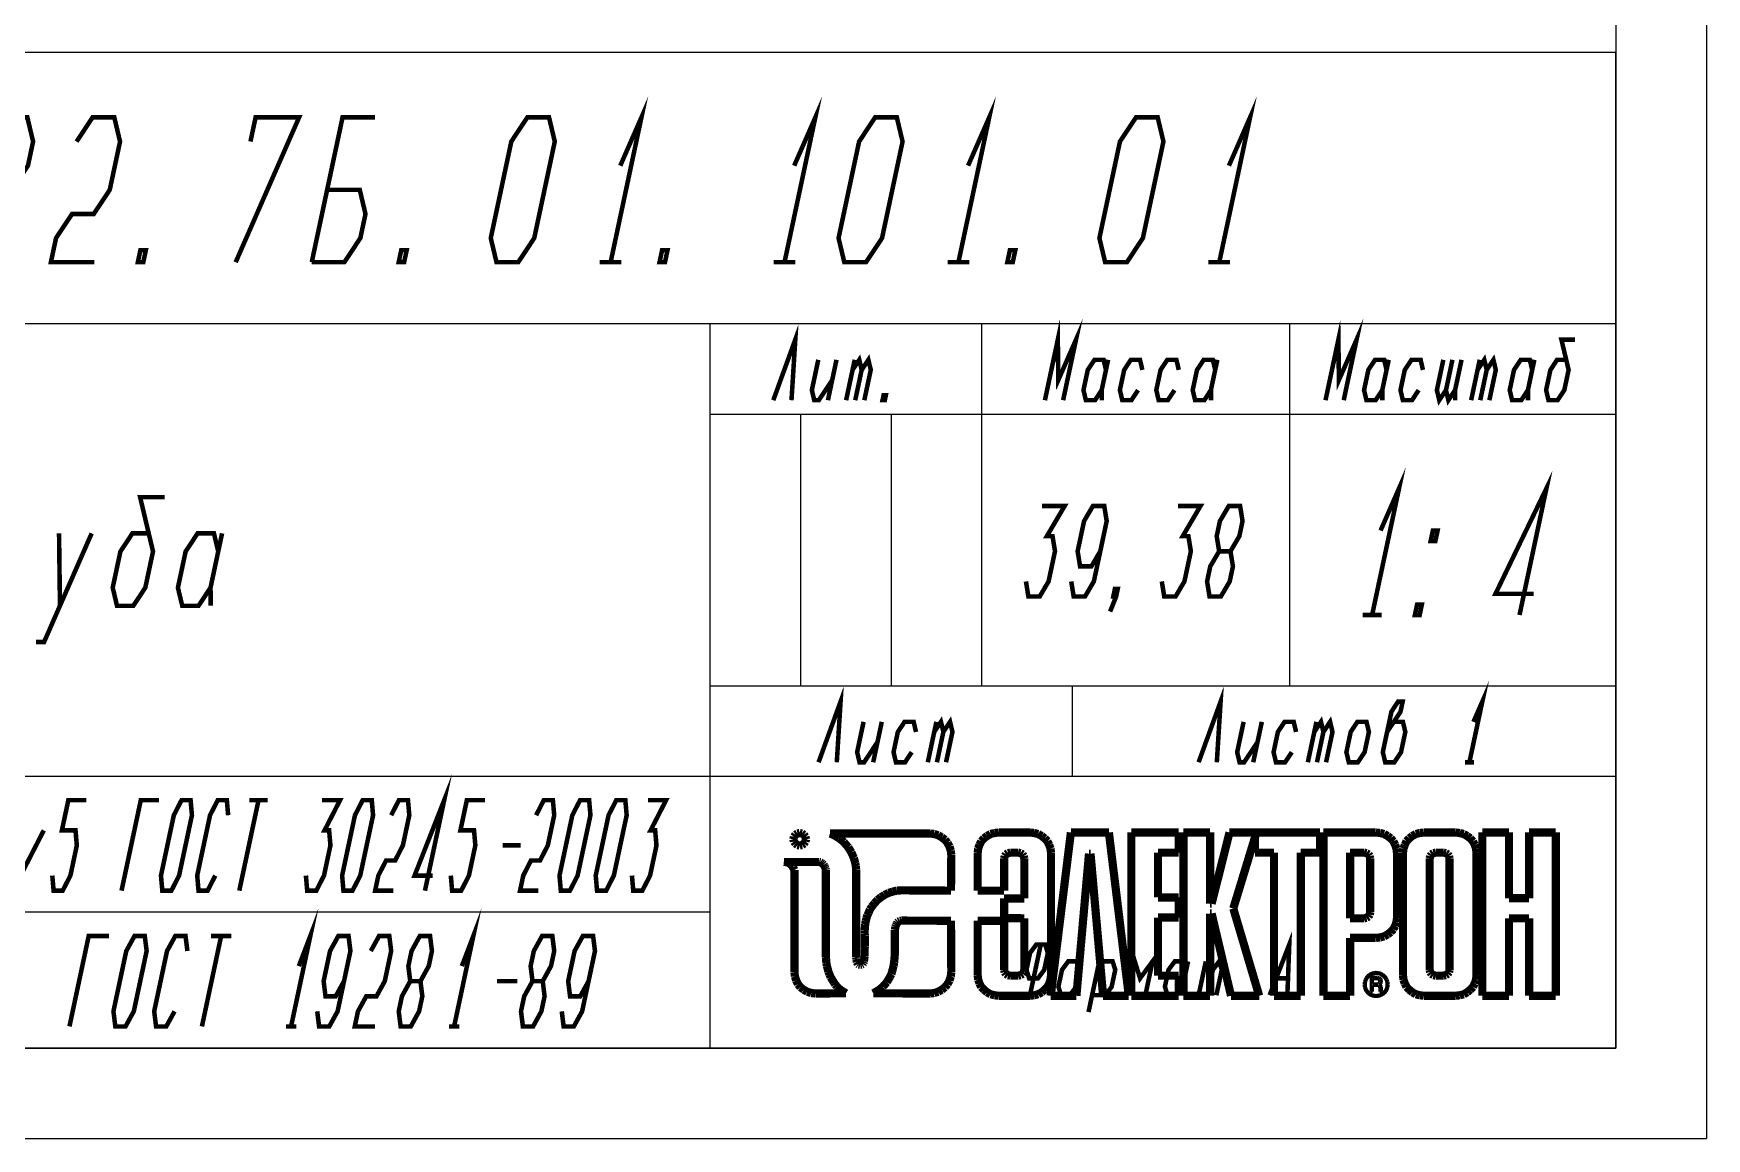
# Model space of a CAD drawing. Header units: millimetres. Extents: x 0 to 594, y 0 to 420.
# Drawn here: x 501.6 to 594, y 0 to 61 of the extents above; entities that cross this region are included whole.
import ezdxf

# ---------------------------------------------------------------- set-up
doc = ezdxf.new("R2010")
doc.units = ezdxf.units.MM
doc.header["$LTSCALE"] = 32.67
doc.layers.get('0').update_dxf_attribs({"linetype": 'CONTINUOUS'})

# ---------------------------------------------------------------- blocks, each defined once
blk = doc.blocks.new('ELEKTRON_BL0', base_point=(564.371, 12.37))
at = {"color": 2, "linetype": 'CONTINUOUS'}
for points, const_width in [([(543.591, 16.533), (543.618, 16.672)], 0.452), ([(543.618, 16.408), (543.591, 16.533)], 0.452), ([(543.618, 16.672), (543.702, 16.783)], 0.452), ([(543.702, 16.296), (543.618, 16.408)], 0.452), ([(543.702, 16.783), (543.813, 16.852)], 0.452), ([(543.813, 16.852), (543.938, 16.88)], 0.452), ([(543.938, 16.88), (544.063, 16.852)], 0.452), ([(544.063, 16.852), (544.174, 16.783)], 0.452), ([(544.174, 16.783), (544.258, 16.672)], 0.452), ([(544.258, 16.408), (544.174, 16.296)], 0.452), ([(544.258, 16.672), (544.286, 16.533)], 0.452), ([(544.286, 16.533), (544.258, 16.408)], 0.452), ([(551.124, 16.852), (545.606, 16.852)], 0.452), ([(545.606, 16.852), (545.69, 16.825)], 0.452), ([(545.69, 16.825), (545.773, 16.783)], 0.452), ([(545.773, 16.783), (545.856, 16.741)], 0.452), ([(545.856, 16.741), (545.94, 16.7)], 0.452), ([(545.94, 16.7), (546.023, 16.644)], 0.452), ([(546.023, 16.644), (546.106, 16.588)], 0.452), ([(546.106, 16.588), (546.19, 16.533)], 0.452), ([(546.19, 16.533), (546.273, 16.463)], 0.452), ([(546.273, 16.463), (546.371, 16.38)], 0.452), ([(551.361, 16.825), (551.124, 16.852)], 0.452), ([(551.583, 16.755), (551.361, 16.825)], 0.452), ([(551.778, 16.644), (551.583, 16.755)], 0.452), ([(551.958, 16.505), (551.778, 16.644)], 0.452), ([(552.097, 16.338), (551.958, 16.505)], 0.452), ([(553.96, 16.422), (553.863, 16.227)], 0.452), ([(554.113, 16.588), (553.96, 16.422)], 0.452), ([(554.28, 16.714), (554.113, 16.588)], 0.452), ([(554.474, 16.825), (554.28, 16.714)], 0.452), ([(554.697, 16.88), (554.474, 16.825)], 0.452), ([(554.919, 16.908), (554.697, 16.88)], 0.452), ([(556.643, 16.908), (554.919, 16.908)], 0.452), ([(556.879, 16.88), (556.643, 16.908)], 0.452), ([(557.101, 16.825), (556.879, 16.88)], 0.452), ([(557.296, 16.714), (557.101, 16.825)], 0.452), ([(557.463, 16.588), (557.296, 16.714)], 0.452), ([(557.616, 16.422), (557.463, 16.588)], 0.452), ([(557.713, 16.227), (557.616, 16.422)], 0.452), ([(558.908, 16.908), (557.796, 7.887)], 0.452), ([(561.007, 16.908), (558.908, 16.908)], 0.452), ([(562.105, 7.887), (561.007, 16.908)], 0.452), ([(564.858, 16.908), (562.244, 16.908)], 0.452), ([(562.244, 16.908), (562.244, 7.887)], 0.452), ([(564.858, 15.796), (564.858, 16.908)], 0.452), ([(566.595, 16.908), (565.122, 16.908)], 0.452), ([(565.122, 16.908), (565.122, 7.887)], 0.452), ([(566.595, 12.974), (566.595, 16.908)], 0.452), ([(567.665, 16.908), (566.678, 12.974)], 0.452), ([(569.153, 16.908), (567.665, 16.908)], 0.452), ([(567.874, 12.71), (569.153, 16.908)], 0.452), ([(572.669, 16.908), (569.069, 16.908)], 0.452), ([(569.069, 16.908), (569.069, 15.796)], 0.452), ([(572.669, 15.796), (572.669, 16.908)], 0.452), ([(575.741, 16.908), (572.85, 16.908)], 0.452), ([(572.85, 16.908), (572.85, 7.887)], 0.452), ([(575.977, 16.88), (575.741, 16.908)], 0.452), ([(576.2, 16.825), (575.977, 16.88)], 0.452), ([(576.394, 16.714), (576.2, 16.825)], 0.452), ([(576.561, 16.588), (576.394, 16.714)], 0.452), ([(576.714, 16.422), (576.561, 16.588)], 0.452), ([(576.811, 16.227), (576.714, 16.422)], 0.452), ([(577.437, 16.422), (577.34, 16.227)], 0.452), ([(577.59, 16.588), (577.437, 16.422)], 0.452), ([(577.757, 16.714), (577.59, 16.588)], 0.452), ([(577.951, 16.825), (577.757, 16.714)], 0.452), ([(578.174, 16.88), (577.951, 16.825)], 0.452), ([(578.396, 16.908), (578.174, 16.88)], 0.452), ([(580.133, 16.908), (578.396, 16.908)], 0.452), ([(580.37, 16.88), (580.133, 16.908)], 0.452), ([(580.592, 16.825), (580.37, 16.88)], 0.452), ([(580.787, 16.714), (580.592, 16.825)], 0.452), ([(580.954, 16.588), (580.787, 16.714)], 0.452), ([(581.106, 16.422), (580.954, 16.588)], 0.452), ([(581.204, 16.227), (581.106, 16.422)], 0.452), ([(583.094, 16.908), (581.621, 16.908)], 0.452), ([(581.621, 16.908), (581.621, 7.887)], 0.452), ([(583.094, 13.28), (583.094, 16.908)], 0.452), ([(585.679, 16.908), (584.206, 16.908)], 0.452), ([(584.206, 16.908), (584.206, 13.28)], 0.452), ([(585.679, 7.887), (585.679, 16.908)], 0.452), ([(543.813, 16.213), (543.702, 16.296)], 0.452), ([(543.938, 16.185), (543.813, 16.213)], 0.452), ([(544.063, 16.213), (543.938, 16.185)], 0.452), ([(544.174, 16.296), (544.063, 16.213)], 0.452), ([(546.371, 16.38), (546.454, 16.283)], 0.452), ([(546.454, 16.283), (546.538, 16.185)], 0.452), ([(546.538, 16.185), (546.621, 16.088)], 0.452), ([(546.621, 16.088), (546.704, 15.949)], 0.452), ([(546.704, 15.949), (546.788, 15.81)], 0.452), ([(546.788, 15.81), (546.857, 15.657)], 0.452), ([(546.857, 15.657), (546.927, 15.504)], 0.452), ([(546.927, 15.504), (546.968, 15.351)], 0.452), ([(552.208, 16.13), (552.097, 16.338)], 0.452), ([(552.278, 15.907), (552.208, 16.13)], 0.452), ([(552.306, 15.671), (552.278, 15.907)], 0.452), ([(552.292, 13.697), (552.306, 15.671)], 0.452), ([(553.793, 16.019), (553.765, 15.796)], 0.452), ([(553.765, 15.796), (553.765, 13.697)], 0.452), ([(553.863, 16.227), (553.793, 16.019)], 0.452), ([(555.225, 15.476), (555.253, 15.602)], 0.452), ([(555.225, 13.697), (555.225, 15.476)], 0.452), ([(555.253, 15.602), (555.322, 15.699)], 0.452), ([(555.322, 15.699), (555.433, 15.768)], 0.452), ([(555.433, 15.768), (555.572, 15.796)], 0.452), ([(555.572, 15.796), (555.989, 15.796)], 0.452), ([(555.989, 15.796), (556.128, 15.768)], 0.452), ([(556.128, 15.768), (556.24, 15.699)], 0.452), ([(556.24, 15.699), (556.309, 15.602)], 0.452), ([(556.309, 15.602), (556.337, 15.476)], 0.452), ([(556.337, 15.476), (556.337, 13.266)], 0.452), ([(557.782, 16.019), (557.713, 16.227)], 0.452), ([(557.81, 15.796), (557.782, 16.019)], 0.452), ([(557.81, 8.999), (557.81, 15.796)], 0.452), ([(559.214, 7.887), (559.909, 15.741)], 0.452), ([(559.909, 15.741), (559.993, 15.741)], 0.452), ([(559.993, 15.741), (560.687, 7.887)], 0.452), ([(563.718, 13.322), (563.718, 15.796)], 0.452), ([(563.718, 15.796), (564.858, 15.796)], 0.452), ([(569.069, 15.796), (570.125, 15.796)], 0.452), ([(570.125, 15.796), (570.125, 7.887)], 0.452), ([(571.599, 7.887), (571.599, 15.796)], 0.452), ([(571.599, 15.796), (572.669, 15.796)], 0.452), ([(574.323, 15.796), (575.102, 15.796)], 0.452), ([(574.323, 12.168), (574.323, 15.796)], 0.452), ([(575.102, 15.796), (575.227, 15.768)], 0.452), ([(575.227, 15.768), (575.338, 15.699)], 0.452), ([(575.338, 15.699), (575.407, 15.602)], 0.452), ([(575.407, 15.602), (575.435, 15.476)], 0.452), ([(575.435, 15.476), (575.435, 12.502)], 0.452), ([(576.881, 16.019), (576.811, 16.227)], 0.452), ([(576.909, 15.796), (576.881, 16.019)], 0.452), ([(576.909, 12.168), (576.909, 15.796)], 0.452), ([(577.27, 16.019), (577.242, 15.796)], 0.452), ([(577.242, 15.796), (577.242, 8.999)], 0.452), ([(577.34, 16.227), (577.27, 16.019)], 0.452), ([(578.716, 15.476), (578.743, 15.602)], 0.452), ([(578.716, 9.319), (578.716, 15.476)], 0.452), ([(578.743, 15.602), (578.813, 15.699)], 0.452), ([(578.813, 15.699), (578.924, 15.768)], 0.452), ([(578.924, 15.768), (579.049, 15.796)], 0.452), ([(579.049, 15.796), (579.48, 15.796)], 0.452), ([(579.48, 15.796), (579.605, 15.768)], 0.452), ([(579.605, 15.768), (579.716, 15.699)], 0.452), ([(579.716, 15.699), (579.786, 15.602)], 0.452), ([(579.786, 15.602), (579.814, 15.476)], 0.452), ([(579.814, 15.476), (579.814, 9.319)], 0.452), ([(581.273, 16.019), (581.204, 16.227)], 0.452), ([(581.301, 15.796), (581.273, 16.019)], 0.452), ([(581.301, 8.999), (581.301, 15.796)], 0.452), ([(545.009, 15.282), (543.062, 15.282)], 0.452), ([(543.062, 15.282), (543.188, 15.268)], 0.452), ([(543.188, 15.268), (543.299, 15.24)], 0.452), ([(543.299, 15.24), (543.382, 15.198)], 0.452), ([(543.382, 15.198), (543.452, 15.143)], 0.452), ([(543.452, 15.143), (543.507, 15.073)], 0.452), ([(543.507, 15.073), (543.563, 15.004)], 0.452), ([(543.563, 15.004), (543.605, 14.92)], 0.452), ([(543.605, 14.92), (543.646, 14.837)], 0.452), ([(543.646, 14.837), (543.646, 9.194)], 0.452), ([(545.078, 15.268), (545.009, 15.282)], 0.452), ([(545.147, 15.226), (545.078, 15.268)], 0.452), ([(545.203, 15.185), (545.147, 15.226)], 0.452), ([(545.259, 15.129), (545.203, 15.185)], 0.452), ([(545.3, 15.059), (545.259, 15.129)], 0.452), ([(545.342, 14.976), (545.3, 15.059)], 0.452), ([(545.37, 14.907), (545.342, 14.976)], 0.452), ([(545.384, 14.837), (545.37, 14.907)], 0.452), ([(545.384, 10.181), (545.384, 14.837)], 0.452), ([(546.968, 15.351), (547.01, 15.198)], 0.452), ([(547.01, 15.198), (547.038, 15.045)], 0.452), ([(547.038, 15.045), (547.052, 14.879)], 0.452), ([(547.052, 14.879), (547.052, 10.153)], 0.452), ([(548.845, 13.572), (549.067, 13.642)], 0.452), ([(549.067, 13.642), (549.304, 13.697)], 0.452), ([(549.304, 13.697), (549.554, 13.711)], 0.452), ([(549.554, 13.711), (552.292, 13.697)], 0.452), ([(553.765, 13.697), (555.225, 13.697)], 0.452), ([(547.816, 12.655), (547.913, 12.808)], 0.452), ([(547.913, 12.808), (548.066, 13.002)], 0.452), ([(548.066, 13.002), (548.233, 13.183)], 0.452), ([(548.233, 13.183), (548.428, 13.336)], 0.452), ([(548.428, 13.336), (548.622, 13.461)], 0.452), ([(548.622, 13.461), (548.845, 13.572)], 0.452), ([(556.337, 13.266), (555.225, 13.266)], 0.452), ([(555.225, 13.266), (555.225, 12.182)], 0.452), ([(564.858, 13.322), (563.718, 13.322)], 0.452), ([(564.858, 12.21), (564.858, 13.322)], 0.452), ([(566.678, 12.974), (566.595, 12.974)], 0.452), ([(569.305, 7.887), (567.874, 12.71)], 0.452), ([(584.206, 13.28), (583.094, 13.28)], 0.452), ([(547.538, 11.654), (547.552, 11.835)], 0.452), ([(547.552, 11.835), (547.58, 12.001)], 0.452), ([(547.58, 12.001), (547.622, 12.168)], 0.452), ([(547.622, 12.168), (547.677, 12.335)], 0.452), ([(547.677, 12.335), (547.747, 12.488)], 0.452), ([(547.747, 12.488), (547.816, 12.655)], 0.452), ([(549.248, 11.779), (549.29, 11.863)], 0.452), ([(549.29, 11.863), (549.331, 11.932)], 0.452), ([(549.331, 11.932), (549.387, 11.987)], 0.452), ([(549.387, 11.987), (549.47, 12.029)], 0.452), ([(549.47, 12.029), (549.554, 12.043)], 0.452), ([(549.554, 12.043), (552.292, 12.029)], 0.452), ([(552.292, 12.029), (552.306, 9.194)], 0.452), ([(555.225, 12.029), (553.765, 12.029)], 0.452), ([(553.765, 12.029), (553.765, 8.999)], 0.452), ([(555.225, 12.182), (556.337, 12.168)], 0.452), ([(555.225, 9.319), (555.225, 12.029)], 0.452), ([(556.337, 12.168), (556.337, 9.319)], 0.452), ([(563.718, 8.999), (563.718, 12.21)], 0.452), ([(563.718, 12.21), (564.858, 12.21)], 0.452), ([(566.595, 7.887), (566.595, 12.432)], 0.452), ([(566.595, 12.432), (566.678, 12.432)], 0.452), ([(566.678, 12.432), (567.749, 7.887)], 0.452), ([(575.102, 12.168), (574.323, 12.168)], 0.452), ([(575.227, 12.196), (575.102, 12.168)], 0.452), ([(575.338, 12.265), (575.227, 12.196)], 0.452), ([(575.407, 12.377), (575.338, 12.265)], 0.452), ([(575.435, 12.502), (575.407, 12.377)], 0.452), ([(576.811, 11.751), (576.881, 11.96)], 0.452), ([(576.881, 11.96), (576.909, 12.168)], 0.452), ([(583.094, 7.887), (583.094, 12.168)], 0.452), ([(583.094, 12.168), (584.206, 12.168)], 0.452), ([(584.206, 12.168), (584.206, 7.887)], 0.452), ([(547.524, 11.473), (547.538, 11.654)], 0.452), ([(547.524, 11.334), (547.524, 11.473)], 0.452), ([(547.538, 11.195), (547.524, 11.334)], 0.452), ([(547.538, 11.056), (547.538, 11.195)], 0.452), ([(547.538, 10.917), (547.538, 11.056)], 0.452), ([(547.538, 10.778), (547.538, 10.917)], 0.452), ([(549.192, 11.529), (549.206, 11.612)], 0.452), ([(549.192, 11.376), (549.192, 11.529)], 0.452), ([(549.192, 11.223), (549.192, 11.376)], 0.452), ([(549.192, 11.084), (549.192, 11.223)], 0.452), ([(549.192, 10.931), (549.192, 11.084)], 0.452), ([(549.192, 10.778), (549.192, 10.931)], 0.452), ([(549.206, 11.612), (549.22, 11.696)], 0.452), ([(549.22, 11.696), (549.248, 11.779)], 0.452), ([(574.323, 7.887), (574.323, 11.084)], 0.452), ([(574.323, 11.084), (575.741, 11.084)], 0.452), ([(575.741, 11.084), (575.977, 11.112)], 0.452), ([(575.977, 11.112), (576.2, 11.168)], 0.452), ([(576.2, 11.168), (576.394, 11.279)], 0.452), ([(576.394, 11.279), (576.561, 11.404)], 0.452), ([(576.561, 11.404), (576.714, 11.571)], 0.452), ([(576.714, 11.571), (576.811, 11.751)], 0.452), ([(545.384, 10.014), (545.384, 10.181)], 0.452), ([(545.398, 9.861), (545.384, 10.014)], 0.452), ([(547.052, 10.153), (547.052, 10.097)], 0.452), ([(547.052, 10.097), (547.052, 10.028)], 0.452), ([(547.052, 10.028), (547.066, 9.958)], 0.452), ([(547.066, 9.958), (547.066, 9.889)], 0.452), ([(547.497, 9.889), (547.51, 9.986)], 0.452), ([(547.51, 9.986), (547.524, 10.083)], 0.452), ([(547.524, 10.5), (547.538, 10.639)], 0.452), ([(547.524, 10.361), (547.524, 10.5)], 0.452), ([(547.524, 10.278), (547.524, 10.361)], 0.452), ([(547.524, 10.181), (547.524, 10.278)], 0.452), ([(547.524, 10.083), (547.524, 10.181)], 0.452), ([(547.538, 10.639), (547.538, 10.778)], 0.452), ([(549.164, 9.889), (549.178, 10.055)], 0.452), ([(549.178, 10.055), (549.192, 10.222)], 0.452), ([(549.192, 10.639), (549.192, 10.778)], 0.452), ([(549.192, 10.486), (549.192, 10.639)], 0.452), ([(549.192, 10.334), (549.192, 10.486)], 0.452), ([(549.192, 10.222), (549.192, 10.334)], 0.452), ([(543.646, 9.194), (543.674, 8.957)], 0.452), ([(545.412, 9.694), (545.398, 9.861)], 0.452), ([(545.439, 9.541), (545.412, 9.694)], 0.452), ([(545.481, 9.388), (545.439, 9.541)], 0.452), ([(545.523, 9.221), (545.481, 9.388)], 0.452), ([(545.578, 9.069), (545.523, 9.221)], 0.452), ([(545.648, 8.916), (545.578, 9.069)], 0.452), ([(547.066, 9.889), (547.08, 9.819)], 0.452), ([(547.08, 9.819), (547.093, 9.75)], 0.452), ([(547.093, 9.75), (547.121, 9.694)], 0.452), ([(547.121, 9.694), (547.149, 9.639)], 0.452), ([(547.149, 9.639), (547.191, 9.611)], 0.452), ([(547.191, 9.611), (547.274, 9.597)], 0.452), ([(547.274, 9.597), (547.357, 9.611)], 0.452), ([(547.357, 9.611), (547.413, 9.639)], 0.452), ([(547.413, 9.639), (547.455, 9.708)], 0.452), ([(547.455, 9.708), (547.483, 9.791)], 0.452), ([(547.483, 9.791), (547.497, 9.889)], 0.452), ([(548.928, 8.943), (548.998, 9.083)], 0.452), ([(548.998, 9.083), (549.039, 9.235)], 0.452), ([(549.039, 9.235), (549.081, 9.388)], 0.452), ([(549.081, 9.388), (549.123, 9.555)], 0.452), ([(549.123, 9.555), (549.151, 9.722)], 0.452), ([(549.151, 9.722), (549.164, 9.889)], 0.452), ([(552.306, 9.194), (552.278, 8.957)], 0.452), ([(555.253, 9.194), (555.225, 9.319)], 0.452), ([(555.322, 9.096), (555.253, 9.194)], 0.452), ([(555.433, 9.027), (555.322, 9.096)], 0.452), ([(555.572, 8.999), (555.433, 9.027)], 0.452), ([(556.128, 9.027), (555.989, 8.999)], 0.452), ([(556.24, 9.096), (556.128, 9.027)], 0.452), ([(556.309, 9.194), (556.24, 9.096)], 0.452), ([(556.337, 9.319), (556.309, 9.194)], 0.452), ([(575.616, 9.18), (575.505, 9.138)], 0.151), ([(575.755, 9.194), (575.616, 9.18)], 0.151), ([(575.894, 9.18), (575.755, 9.194)], 0.151), ([(576.019, 9.138), (575.894, 9.18)], 0.151), ([(578.743, 9.194), (578.716, 9.319)], 0.452), ([(578.813, 9.096), (578.743, 9.194)], 0.452), ([(578.924, 9.027), (578.813, 9.096)], 0.452), ([(579.049, 8.999), (578.924, 9.027)], 0.452), ([(579.605, 9.027), (579.48, 8.999)], 0.452), ([(579.716, 9.096), (579.605, 9.027)], 0.452), ([(579.786, 9.194), (579.716, 9.096)], 0.452), ([(579.814, 9.319), (579.786, 9.194)], 0.452), ([(543.674, 8.957), (543.744, 8.735)], 0.452), ([(543.744, 8.735), (543.841, 8.527)], 0.452), ([(543.841, 8.527), (543.98, 8.36)], 0.452), ([(543.98, 8.36), (544.161, 8.221)], 0.452), ([(544.161, 8.221), (544.355, 8.11)], 0.452), ([(544.355, 8.11), (544.577, 8.04)], 0.452), ([(545.731, 8.777), (545.648, 8.916)], 0.452), ([(545.815, 8.638), (545.731, 8.777)], 0.452), ([(545.898, 8.513), (545.815, 8.638)], 0.452), ([(545.995, 8.401), (545.898, 8.513)], 0.452), ([(546.106, 8.29), (545.995, 8.401)], 0.452), ([(546.218, 8.193), (546.106, 8.29)], 0.452), ([(546.357, 8.11), (546.218, 8.193)], 0.452), ([(546.496, 8.026), (546.357, 8.11)], 0.452), ([(547.997, 8.026), (548.15, 8.11)], 0.452), ([(548.15, 8.11), (548.289, 8.193)], 0.452), ([(548.289, 8.193), (548.414, 8.29)], 0.452), ([(548.414, 8.29), (548.525, 8.387)], 0.452), ([(548.525, 8.387), (548.636, 8.513)], 0.452), ([(548.636, 8.513), (548.748, 8.638)], 0.452), ([(548.748, 8.638), (548.831, 8.777)], 0.452), ([(548.831, 8.777), (548.928, 8.943)], 0.452), ([(551.583, 8.11), (551.361, 8.04)], 0.452), ([(551.778, 8.221), (551.583, 8.11)], 0.452), ([(551.958, 8.36), (551.778, 8.221)], 0.452), ([(552.097, 8.527), (551.958, 8.36)], 0.452), ([(552.208, 8.735), (552.097, 8.527)], 0.452), ([(552.278, 8.957), (552.208, 8.735)], 0.452), ([(553.765, 8.999), (553.793, 8.777)], 0.452), ([(553.793, 8.777), (553.863, 8.568)], 0.452), ([(553.863, 8.568), (553.96, 8.374)], 0.452), ([(553.96, 8.374), (554.113, 8.221)], 0.452), ([(554.113, 8.221), (554.28, 8.082)], 0.452), ([(555.989, 8.999), (555.572, 8.999)], 0.452), ([(557.296, 8.082), (557.463, 8.221)], 0.452), ([(557.463, 8.221), (557.616, 8.374)], 0.452), ([(557.616, 8.374), (557.713, 8.568)], 0.452), ([(557.713, 8.568), (557.782, 8.777)], 0.452), ([(557.782, 8.777), (557.81, 8.999)], 0.452), ([(564.858, 8.999), (563.718, 8.999)], 0.452), ([(564.858, 7.887), (564.858, 8.999)], 0.452), ([(575.102, 8.652), (575.088, 8.513)], 0.151), ([(575.088, 8.513), (575.102, 8.374)], 0.151), ([(575.143, 8.777), (575.102, 8.652)], 0.151), ([(575.102, 8.374), (575.143, 8.248)], 0.151), ([(575.199, 8.888), (575.143, 8.777)], 0.151), ([(575.143, 8.248), (575.199, 8.123)], 0.151), ([(575.171, 8.513), (575.185, 8.624)], 0.151), ([(575.185, 8.387), (575.171, 8.513)], 0.151), ([(575.185, 8.624), (575.213, 8.735)], 0.151), ([(575.213, 8.276), (575.185, 8.387)], 0.151), ([(575.282, 8.999), (575.199, 8.888)], 0.151), ([(575.213, 8.735), (575.268, 8.846)], 0.151), ([(575.268, 8.179), (575.213, 8.276)], 0.151), ([(575.268, 8.846), (575.338, 8.93)], 0.151), ([(575.38, 9.083), (575.282, 8.999)], 0.151), ([(575.338, 8.93), (575.435, 8.999)], 0.151), ([(575.505, 9.138), (575.38, 9.083)], 0.151), ([(575.435, 8.999), (575.533, 9.069)], 0.151), ([(575.477, 8.11), (575.477, 8.916)], 0.151), ([(575.477, 8.916), (575.852, 8.916)], 0.151), ([(575.533, 9.069), (575.644, 9.096)], 0.151), ([(575.574, 8.818), (575.574, 8.554)], 0.151), ([(575.824, 8.818), (575.574, 8.818)], 0.151), ([(575.574, 8.554), (575.824, 8.554)], 0.151), ([(575.824, 8.457), (575.574, 8.457)], 0.151), ([(575.574, 8.457), (575.574, 8.11)], 0.151), ([(575.644, 9.096), (575.755, 9.11)], 0.151), ([(575.755, 9.11), (575.88, 9.096)], 0.151), ([(575.866, 8.805), (575.824, 8.818)], 0.151), ([(575.824, 8.554), (575.88, 8.568)], 0.151), ([(575.88, 8.443), (575.824, 8.457)], 0.151), ([(575.852, 8.916), (575.936, 8.902)], 0.151), ([(575.908, 8.777), (575.866, 8.805)], 0.151), ([(575.88, 9.096), (575.991, 9.069)], 0.151), ([(575.88, 8.568), (575.908, 8.596)], 0.151), ([(575.922, 8.415), (575.88, 8.443)], 0.151), ([(575.936, 8.749), (575.908, 8.777)], 0.151), ([(575.908, 8.596), (575.936, 8.638)], 0.151), ([(575.936, 8.374), (575.922, 8.415)], 0.151), ([(575.936, 8.902), (576.005, 8.846)], 0.151), ([(575.949, 8.693), (575.936, 8.749)], 0.151), ([(575.936, 8.638), (575.949, 8.693)], 0.151), ([(575.949, 8.332), (575.936, 8.374)], 0.151), ([(576.005, 8.527), (575.949, 8.499)], 0.151), ([(575.949, 8.499), (576.005, 8.471)], 0.151), ([(575.949, 8.207), (575.949, 8.332)], 0.151), ([(575.991, 9.069), (576.089, 8.999)], 0.151), ([(576.005, 8.846), (576.061, 8.777)], 0.151), ([(576.033, 8.568), (576.005, 8.527)], 0.151), ([(576.005, 8.471), (576.033, 8.429)], 0.151), ([(576.13, 9.083), (576.019, 9.138)], 0.151), ([(576.061, 8.638), (576.033, 8.568)], 0.151), ([(576.033, 8.429), (576.061, 8.387)], 0.151), ([(576.061, 8.777), (576.075, 8.707)], 0.151), ([(576.075, 8.707), (576.061, 8.638)], 0.151), ([(576.061, 8.387), (576.061, 8.332)], 0.151), ([(576.061, 8.332), (576.061, 8.207)], 0.151), ([(576.089, 8.999), (576.186, 8.93)], 0.151), ([(576.241, 8.999), (576.13, 9.083)], 0.151), ([(576.186, 8.93), (576.255, 8.846)], 0.151), ([(576.325, 8.888), (576.241, 8.999)], 0.151), ([(576.255, 8.846), (576.311, 8.735)], 0.151), ([(576.311, 8.276), (576.255, 8.179)], 0.151), ([(576.311, 8.735), (576.339, 8.624)], 0.151), ([(576.339, 8.387), (576.311, 8.276)], 0.151), ([(576.381, 8.777), (576.325, 8.888)], 0.151), ([(576.325, 8.123), (576.381, 8.248)], 0.151), ([(576.339, 8.624), (576.353, 8.513)], 0.151), ([(576.353, 8.513), (576.339, 8.387)], 0.151), ([(576.422, 8.652), (576.381, 8.777)], 0.151), ([(576.381, 8.248), (576.422, 8.374)], 0.151), ([(576.436, 8.513), (576.422, 8.652)], 0.151), ([(576.422, 8.374), (576.436, 8.513)], 0.151), ([(577.242, 8.999), (577.27, 8.777)], 0.452), ([(577.27, 8.777), (577.34, 8.568)], 0.452), ([(577.34, 8.568), (577.437, 8.374)], 0.452), ([(577.437, 8.374), (577.59, 8.221)], 0.452), ([(577.59, 8.221), (577.757, 8.082)], 0.452), ([(579.48, 8.999), (579.049, 8.999)], 0.452), ([(580.787, 8.082), (580.954, 8.221)], 0.452), ([(580.954, 8.221), (581.106, 8.374)], 0.452), ([(581.106, 8.374), (581.204, 8.568)], 0.452), ([(581.204, 8.568), (581.273, 8.777)], 0.452), ([(581.273, 8.777), (581.301, 8.999)], 0.452), ([(544.577, 8.04), (544.814, 8.012)], 0.452), ([(544.814, 8.012), (546.496, 8.026)], 0.452), ([(551.124, 8.012), (547.997, 8.026)], 0.452), ([(551.361, 8.04), (551.124, 8.012)], 0.452), ([(554.28, 8.082), (554.474, 7.97)], 0.452), ([(554.474, 7.97), (554.697, 7.915)], 0.452), ([(554.697, 7.915), (554.919, 7.887)], 0.452), ([(554.919, 7.887), (556.643, 7.887)], 0.452), ([(556.643, 7.887), (556.879, 7.915)], 0.452), ([(556.879, 7.915), (557.101, 7.97)], 0.452), ([(557.101, 7.97), (557.296, 8.082)], 0.452), ([(557.796, 7.887), (559.214, 7.887)], 0.452), ([(560.687, 7.887), (562.105, 7.887)], 0.452), ([(562.244, 7.887), (564.858, 7.887)], 0.452), ([(565.122, 7.887), (566.595, 7.887)], 0.452), ([(567.749, 7.887), (569.305, 7.887)], 0.452), ([(570.125, 7.887), (571.599, 7.887)], 0.452), ([(572.85, 7.887), (574.323, 7.887)], 0.452), ([(575.199, 8.123), (575.282, 8.026)], 0.151), ([(575.338, 8.096), (575.268, 8.179)], 0.151), ([(575.282, 8.026), (575.38, 7.943)], 0.151), ([(575.435, 8.012), (575.338, 8.096)], 0.151), ([(575.38, 7.943), (575.505, 7.887)], 0.151), ([(575.533, 7.957), (575.435, 8.012)], 0.151), ([(575.574, 8.11), (575.477, 8.11)], 0.151), ([(575.505, 7.887), (575.616, 7.845)], 0.151), ([(575.644, 7.929), (575.533, 7.957)], 0.151), ([(575.616, 7.845), (575.755, 7.832)], 0.151), ([(575.755, 7.915), (575.644, 7.929)], 0.151), ([(575.88, 7.929), (575.755, 7.915)], 0.151), ([(575.755, 7.832), (575.894, 7.845)], 0.151), ([(575.991, 7.957), (575.88, 7.929)], 0.151), ([(575.894, 7.845), (576.019, 7.887)], 0.151), ([(575.949, 8.179), (575.949, 8.207)], 0.151), ([(575.949, 8.151), (575.949, 8.179)], 0.151), ([(575.949, 8.123), (575.949, 8.151)], 0.151), ([(575.963, 8.11), (575.949, 8.123)], 0.151), ([(576.089, 8.11), (575.963, 8.11)], 0.151), ([(576.089, 8.012), (575.991, 7.957)], 0.151), ([(576.019, 7.887), (576.13, 7.943)], 0.151), ([(576.061, 8.207), (576.061, 8.165)], 0.151), ([(576.061, 8.165), (576.075, 8.137)], 0.151), ([(576.075, 8.137), (576.075, 8.123)], 0.151), ([(576.075, 8.123), (576.089, 8.11)], 0.151), ([(576.186, 8.096), (576.089, 8.012)], 0.151), ([(576.13, 7.943), (576.241, 8.026)], 0.151), ([(576.255, 8.179), (576.186, 8.096)], 0.151), ([(576.241, 8.026), (576.325, 8.123)], 0.151), ([(577.757, 8.082), (577.951, 7.97)], 0.452), ([(577.951, 7.97), (578.174, 7.915)], 0.452), ([(578.174, 7.915), (578.396, 7.887)], 0.452), ([(578.396, 7.887), (580.133, 7.887)], 0.452), ([(580.133, 7.887), (580.37, 7.915)], 0.452), ([(580.37, 7.915), (580.592, 7.97)], 0.452), ([(580.592, 7.97), (580.787, 8.082)], 0.452), ([(581.621, 7.887), (583.094, 7.887)], 0.452), ([(584.206, 7.887), (585.679, 7.887)], 0.452)]:
    blk.add_lwpolyline(points, dxfattribs=dict(at, const_width=const_width))

msp = doc.modelspace()

# ---------------------------------------------------------------- linework, layer by layer
at = {"color": 7, "linetype": 'CONTINUOUS'}
for p, q in [((594, 420), (594, 0)), ((589, 415), (589, 5)), ((589, 60), (404, 60)), ((589, 5), (589, 60)), ((589, 45), (404, 45)), ((539, 5), (539, 45)), ((554, 25), (554, 45)), ((571, 25), (571, 45)), ((589, 40), (539, 40)), ((544, 25), (544, 40)), ((549, 25), (549, 40)), ((589, 25), (539, 25)), ((559, 20), (559, 25)), ((589, 20), (404, 20)), ((539, 12.5), (484, 12.5)), ((20, 5), (589, 5)), ((589, 5), (404, 5)), ((0, 0), (594, 0))]:
    msp.add_line(p, q, dxfattribs=at)
at = {"color": 2, "linetype": 'CONTINUOUS', "const_width": 0.25}
for points in [[(534.0336262, 53.7439748), (535.2004534, 56.4106393), (533.4999906, 48.4106368)], [(543.6336292, 53.7439748), (544.8004563, 56.4106393), (543.0999935, 48.4106368)], [(553.2336321, 53.7439748), (554.4004592, 56.4106393), (552.6999965, 48.4106368)], [(567.6336365, 53.7439748), (568.8004636, 56.4106393), (567.1000009, 48.4106368)], [(497.7999888, 48.4106368), (499.5004515, 56.4106393), (501.3004702, 56.4106393), (501.6170479, 55.0773025), (501.3336434, 53.7439748), (500.4502207, 52.410638), (498.6502383, 52.410638)], [(504.0170486, 55.0773025), (504.9004351, 56.4106393), (506.1004354, 56.4106393), (506.4170493, 55.0773025), (505.8502405, 52.410638), (504.9668177, 51.0773013), (503.7668174, 51.0773013), (502.8833947, 49.7439736), (502.5999902, 48.4106368), (504.999991, 48.4106368)], [(512.8000115, 48.4106368), (516.3004567, 56.4106393), (513.9004559, 56.4106393), (513.6170515, 55.0773025)], [(516.9999946, 48.4106368), (518.7004574, 56.4106393), (520.5004398, 56.4106393)], [(527.2000159, 48.4106368), (526.883402, 49.7439736), (528.0170559, 55.0773025), (528.9004424, 56.4106393), (530.1004427, 56.4106393), (530.4170566, 55.0773025), (529.2834027, 49.7439736), (528.4000162, 48.4106368), (527.2000159, 48.4106368)], [(546.3999855, 48.4106368), (546.0834078, 49.7439736), (547.2170618, 55.0773025), (548.1004482, 56.4106393), (549.3004486, 56.4106393), (549.6170262, 55.0773025), (548.4834086, 49.7439736), (547.5999858, 48.4106368), (546.3999855, 48.4106368)], [(560.7999899, 48.4106368), (560.4834122, 49.7439736), (561.6170299, 55.0773025), (562.5004526, 56.4106393), (563.700453, 56.4106393), (564.0170306, 55.0773025), (562.883413, 49.7439736), (561.9999902, 48.4106368), (560.7999899, 48.4106368)], [(516.9999946, 48.4106368), (518.8000133, 48.4106368), (519.6833998, 49.7439736), (519.9668042, 51.0773013), (519.6502266, 52.410638), (517.8502441, 52.410638)], [(507.7000009, 48.4106368), (507.3999917, 48.4106368), (507.541712, 49.0773007), (507.8417212, 49.0773007), (507.7000009, 48.4106368)], [(522.1000052, 48.4106368), (521.7999961, 48.4106368), (521.9417164, 49.0773007), (522.2416893, 49.0773007), (522.1000052, 48.4106368)], [(536.5000096, 48.4106368), (536.2000005, 48.4106368), (536.3417208, 49.0773007), (536.6416937, 49.0773007), (536.5000096, 48.4106368)], [(555.7000155, 48.4106368), (555.4000063, 48.4106368), (555.5416904, 49.0773007), (555.8416996, 49.0773007), (555.7000155, 48.4106368)], [(532.9000085, 48.4106368), (534.1000089, 48.4106368)], [(542.5000115, 48.4106368), (543.7000118, 48.4106368)], [(552.1000144, 48.4106368), (553.3000148, 48.4106368)], [(566.4999825, 48.4106368), (567.6999829, 48.4106368)], [(557.4749821, 40.7875764), (558.1870642, 44.1375819), (558.2148717, 41.9042449), (559.1920496, 44.1375819), (558.4800037, 40.7875764)], [(572.9649895, 40.7875764), (573.6770717, 44.1375819), (573.7048429, 41.9042449), (574.682057, 44.1375819), (573.9700111, 40.7875764)], [(542.4799988, 40.7875764), (543.6945736, 44.1375819), (543.4849841, 40.7875764)], [(586.2534554, 43.0209134), (585.7509628, 43.0209134), (585.3810179, 42.4625792), (585.1436935, 41.3459106), (585.2762413, 40.7875764), (585.778734, 40.7875764), (586.1486788, 41.3459106), (586.3860396, 42.4625792), (585.9883235, 44.1375819), (586.7420625, 44.1375819)], [(544.9647272, 43.0209134), (544.608668, 41.3459106), (544.7412521, 40.7875764), (544.9924984, 40.7875764), (545.7323518, 41.9042449)], [(545.9697125, 43.0209134), (545.4949911, 40.7875764)], [(546.5000127, 40.7875764), (546.9746979, 43.0209134)], [(546.8560356, 42.4625792), (547.2259442, 43.0209134), (547.3585283, 42.4625792), (547.0025054, 40.7875764)], [(547.3585283, 42.4625792), (547.7284731, 43.0209134), (547.861021, 42.4625792), (547.504998, 40.7875764)], [(560.8460336, 42.4625792), (560.7134495, 43.0209134), (560.2109568, 43.0209134), (559.8410482, 42.4625792), (559.6036875, 41.3459106), (559.7362354, 40.7875764), (560.2387643, 40.7875764), (560.6086729, 41.3459106)], [(560.9646958, 43.0209134), (560.6086729, 41.3459106), (560.6156338, 40.7875764)], [(562.8560405, 42.4625792), (562.7234564, 43.0209134), (562.2209637, 43.0209134), (561.8510189, 42.4625792), (561.6136945, 41.3459106), (561.7462423, 40.7875764), (562.248735, 40.7875764), (562.6186798, 41.3459106)], [(564.8660475, 42.4625792), (564.7334634, 43.0209134), (564.2309707, 43.0209134), (563.8610259, 42.4625792), (563.6236652, 41.3459106), (563.7562493, 40.7875764), (564.2587419, 40.7875764), (564.6286868, 41.3459106)], [(566.8760182, 42.4625792), (566.7434703, 43.0209134), (566.2409777, 43.0209134), (565.8710328, 42.4625792), (565.6336721, 41.3459106), (565.7662562, 40.7875764), (566.2687489, 40.7875764), (566.6386937, 41.3459106)], [(566.9947167, 43.0209134), (566.6386937, 41.3459106), (566.6456184, 40.7875764)], [(576.336041, 42.4625792), (576.2034569, 43.0209134), (575.7009642, 43.0209134), (575.3310194, 42.4625792), (575.0936949, 41.3459106), (575.2262428, 40.7875764), (575.7287355, 40.7875764), (576.0986803, 41.3459106)], [(576.4547032, 43.0209134), (576.0986803, 41.3459106), (576.1056412, 40.7875764)], [(578.346048, 42.4625792), (578.2134639, 43.0209134), (577.7109712, 43.0209134), (577.3410264, 42.4625792), (577.1036656, 41.3459106), (577.2362498, 40.7875764), (577.7387424, 40.7875764), (578.1086873, 41.3459106)], [(579.4696956, 43.0209134), (579.1136726, 41.3459106), (579.2462567, 40.7875764), (579.6161653, 41.3459106), (579.7487494, 40.7875764), (580.1186942, 41.3459106), (580.4747172, 43.0209134)], [(579.9722245, 43.0209134), (579.6161653, 41.3459106)], [(581.0050173, 40.7875764), (581.4797025, 43.0209134)], [(581.3610403, 42.4625792), (581.7309489, 43.0209134), (581.863533, 42.4625792), (581.50751, 40.7875764)], [(581.863533, 42.4625792), (582.2334415, 43.0209134), (582.3660256, 42.4625792), (582.0100027, 40.7875764)], [(584.3760326, 42.4625792), (584.2434485, 43.0209134), (583.7409558, 43.0209134), (583.3710472, 42.4625792), (583.1336865, 41.3459106), (583.2662344, 40.7875764), (583.7687633, 40.7875764), (584.1386719, 41.3459106)], [(584.4946948, 43.0209134), (584.1386719, 41.3459106), (584.1456328, 40.7875764)], [(548.6356428, 40.7875764), (548.5099834, 40.7875764), (548.5693326, 41.066748), (548.6949558, 41.066748), (548.6356428, 40.7875764)], [(580.1186942, 41.3459106), (580.1256189, 40.7875764)], [(576.0044176, 33.588476), (577.0253914, 35.9218086), (575.537491, 28.9218064)], [(583.6750082, 28.9218064), (585.1629086, 35.9218086), (582.3479707, 30.088475), (584.4479985, 30.088475)], [(508.0002275, 33.4329788), (507.1002363, 33.4329788), (506.4376783, 32.4329785), (506.0125536, 30.4329779), (506.2499868, 29.4329776), (507.1500143, 29.4329776), (507.8125723, 30.4329779), (508.2376608, 32.4329785), (507.5253248, 35.4329794), (508.8753479, 35.4329794)], [(557.3127777, 34.9441503), (558.5627736, 34.9441503), (557.5835292, 33.2774816), (557.89601, 33.2774816), (558.0313857, 32.4441496), (557.6771393, 30.7774809), (557.1875171, 29.9441488), (556.5624829, 29.9441488), (556.4271434, 30.7774809)], [(558.9271351, 30.7774809), (559.0625109, 29.9441488), (559.6875088, 29.9441488), (560.177131, 30.7774809), (560.8856602, 34.1108137), (560.7502844, 34.9441503), (560.1252865, 34.9441503), (559.6356643, 34.1108137), (559.2813816, 32.4441496), (559.4167573, 31.610813), (560.0417552, 31.610813), (560.5313774, 32.4441496)], [(564.8127891, 34.9441503), (566.0627849, 34.9441503), (565.0835043, 33.2774816), (565.3960214, 33.2774816), (565.5313971, 32.4441496), (565.1771144, 30.7774809), (564.6874922, 29.9441488), (564.0624943, 29.9441488), (563.9271185, 30.7774809)], [(567.718908, 32.4441496), (568.2085302, 33.2774816), (568.3856353, 34.1108137), (568.2502958, 34.9441503), (567.6252979, 34.9441503), (567.1356394, 34.1108137), (566.9585343, 33.2774816), (567.0938738, 32.4441496)], [(501.7749016, 27.432977), (502.2248972, 27.432977), (504.850222, 33.4329788)], [(503.0502396, 33.4329788), (503.1000176, 29.4329776)], [(511.8376619, 32.4329785), (511.6002286, 33.4329788), (510.7002374, 33.4329788), (510.0376794, 32.4329785), (509.6125547, 30.4329779), (509.8499879, 29.4329776), (510.7500154, 29.4329776), (511.4125734, 30.4329779)], [(512.0502242, 33.4329788), (511.4125734, 30.4329779), (511.4250088, 29.4329776)], [(579.0304314, 33.0051395), (578.767946, 33.0051395), (578.8919377, 33.588476), (579.1544231, 33.588476), (579.0304314, 33.0051395)], [(566.562486, 29.9441488), (567.1874839, 29.9441488), (567.6771423, 30.7774809), (567.8542474, 31.610813), (567.718908, 32.4441496), (567.0938738, 32.4441496), (566.6042516, 31.610813), (566.4271465, 30.7774809), (566.562486, 29.9441488)], [(561.406244, 29.9441488), (561.2499855, 29.9441488), (561.3385562, 30.3608171), (561.4948147, 30.3608171), (561.406244, 29.9441488), (561.0728804, 29.1108167)], [(578.1624895, 28.9218064), (577.9000042, 28.9218064), (578.0239958, 29.505143), (578.2864812, 29.505143), (578.1624895, 28.9218064)], [(575.012484, 28.9218064), (576.0624979, 28.9218064)], [(544.9799905, 20.7875793), (546.1945653, 24.1375804), (545.9850121, 20.7875793)], [(565.9600023, 20.7875793), (567.1745771, 24.1375804), (566.9649877, 20.7875793)], [(581.1328521, 23.0209119), (581.6214229, 24.1375804), (580.909377, 20.7875793)], [(576.3660238, 22.4625776), (577.1058772, 23.5792461), (577.2245757, 24.1375804), (576.9733293, 24.1375804), (576.6033845, 23.5792461), (576.1286631, 21.3459136), (576.2612472, 20.7875793), (576.7637399, 20.7875793), (577.1336847, 21.3459136), (577.3710454, 22.4625776), (577.2384613, 23.0209119), (576.7359686, 23.0209119)], [(547.4647189, 23.0209119), (547.1086597, 21.3459136), (547.2412438, 20.7875793), (547.4924901, 20.7875793), (548.2323435, 21.9042479)], [(548.4697042, 23.0209119), (547.9949828, 20.7875793)], [(550.361049, 22.4625776), (550.2284648, 23.0209119), (549.7259722, 23.0209119), (549.3560273, 22.4625776), (549.1186666, 21.3459136), (549.2512507, 20.7875793), (549.7537434, 20.7875793), (550.1236882, 21.3459136)], [(551.0100114, 20.7875793), (551.4846965, 23.0209119)], [(551.3660343, 22.4625776), (551.7359429, 23.0209119), (551.868527, 22.4625776), (551.512504, 20.7875793)], [(551.868527, 22.4625776), (552.2384718, 23.0209119), (552.3710197, 22.4625776), (552.0149967, 20.7875793)], [(568.4446945, 23.0209119), (568.0886715, 21.3459136), (568.2212556, 20.7875793), (568.472502, 20.7875793), (569.2123553, 21.9042479)], [(569.4497161, 23.0209119), (568.9749946, 20.7875793)], [(571.3410245, 22.4625776), (571.2084767, 23.0209119), (570.7059478, 23.0209119), (570.3360392, 22.4625776), (570.0986785, 21.3459136), (570.2312626, 20.7875793), (570.7337552, 20.7875793), (571.1036638, 21.3459136)], [(571.9899869, 20.7875793), (572.4647084, 23.0209119)], [(572.3460461, 22.4625776), (572.7159547, 23.0209119), (572.8485388, 22.4625776), (572.4925159, 20.7875793)], [(572.8485388, 22.4625776), (573.2184474, 23.0209119), (573.3510315, 22.4625776), (572.9950085, 20.7875793)], [(574.1186924, 21.3459136), (574.2512402, 20.7875793), (574.7537329, 20.7875793), (575.1236777, 21.3459136), (575.3610385, 22.4625776), (575.2284543, 23.0209119), (574.7259617, 23.0209119), (574.3560168, 22.4625776), (574.1186924, 21.3459136)], [(580.6581306, 20.7875793), (581.1606233, 20.7875793)], [(523.2500101, 13.6941484), (524.3127858, 18.6941499), (522.6771467, 14.5274805), (523.6771289, 14.5274805)], [(502.6771406, 14.5274805), (502.7500129, 13.6941484), (503.250004, 13.6941484), (503.6771228, 14.5274805), (504.0314055, 16.1941491), (503.9585332, 17.0274812), (503.2085284, 17.0274812), (503.5627749, 18.6941499), (504.5627933, 18.6941499)], [(506.5000005, 13.6941484), (507.5627761, 18.6941499), (508.5627946, 18.6941499)], [(508.7500148, 13.6941484), (508.6771425, 14.5274805), (509.3856354, 17.8608133), (509.8127904, 18.6941499), (510.3127815, 18.6941499), (510.3856538, 17.8608133), (509.6771246, 14.5274805), (509.2500059, 13.6941484), (508.7500148, 13.6941484)], [(512.3856544, 17.8608133), (512.3127821, 18.6941499), (511.812791, 18.6941499), (511.385636, 17.8608133), (510.6771431, 14.5274805), (510.7500154, 13.6941484), (511.2500065, 13.6941484), (511.6771252, 14.5274805)], [(514.062769, 18.6941499), (512.9999934, 13.6941484)], [(513.562778, 18.6941499), (514.5627964, 18.6941499)], [(517.5627792, 18.6941499), (518.5627976, 18.6941499), (517.7085238, 17.0274812), (517.9585375, 17.0274812), (518.0313735, 16.1941491), (517.6771271, 14.5274805), (517.2500083, 13.6941484), (516.7500172, 13.6941484), (516.6771449, 14.5274805)], [(518.7500178, 13.6941484), (518.6771455, 14.5274805), (519.3856384, 17.8608133), (519.8127935, 18.6941499), (520.3127845, 18.6941499), (520.3856569, 17.8608133), (519.6771277, 14.5274805), (519.2500089, 13.6941484), (518.7500178, 13.6941484)], [(521.385639, 17.8608133), (521.8127941, 18.6941499), (522.3127852, 18.6941499), (522.3856575, 17.8608133), (522.0313748, 16.1941491), (521.604256, 15.3608171), (521.1042649, 15.3608171), (520.6771461, 14.5274805), (520.5000048, 13.6941484), (521.4999869, 13.6941484)], [(524.6771473, 14.5274805), (524.7499834, 13.6941484), (525.2500107, 13.6941484), (525.6771295, 14.5274805), (526.031376, 16.1941491), (525.9585399, 17.0274812), (525.2085352, 17.0274812), (525.5627816, 18.6941499), (526.5628, 18.6941499)], [(529.3856415, 17.8608133), (529.8127965, 18.6941499), (530.3127876, 18.6941499), (530.3856599, 17.8608133), (530.0313772, 16.1941491), (529.6042584, 15.3608171), (529.1042673, 15.3608171), (528.6771486, 14.5274805), (528.5000072, 13.6941484), (529.4999894, 13.6941484)], [(530.7499852, 13.6941484), (530.6771129, 14.5274805), (531.3856421, 17.8608133), (531.8127971, 18.6941499), (532.3127882, 18.6941499), (532.3856605, 17.8608133), (531.6771313, 14.5274805), (531.2500126, 13.6941484), (530.7499852, 13.6941484)], [(532.7499858, 13.6941484), (532.6771135, 14.5274805), (533.3856427, 17.8608133), (533.8127977, 18.6941499), (534.3127888, 18.6941499), (534.3856611, 17.8608133), (533.677132, 14.5274805), (533.2500132, 13.6941484), (532.7499858, 13.6941484)], [(535.5627847, 18.6941499), (536.5627668, 18.6941499), (535.7085293, 17.0274812), (535.9585067, 17.0274812), (536.031379, 16.1941491), (535.6771326, 14.5274805), (535.2500138, 13.6941484), (534.7499865, 13.6941484), (534.6771141, 14.5274805)], [(500.4999987, 13.6941484), (502.20851, 17.0274812)], [(527.5313855, 16.1941491), (528.5314039, 16.1941491)], [(516.2866436, 9.5274835), (516.9221554, 11.1941476), (515.8593798, 6.1941506)], [(525.2866644, 9.5274835), (525.92214, 11.1941476), (524.8593644, 6.1941506)], [(503.6249883, 6.1941506), (504.6878002, 11.1941476), (505.8127892, 11.1941476)], [(506.1562679, 6.1941506), (506.0521439, 7.0274827), (506.7606368, 10.3608155), (507.2190436, 11.1941476), (507.7815381, 11.1941476), (507.8856621, 10.3608155), (507.1771329, 7.0274827), (506.7187625, 6.1941506), (506.1562679, 6.1941506)], [(510.1356401, 10.3608155), (510.0315161, 11.1941476), (509.4690216, 11.1941476), (509.0106511, 10.3608155), (508.3021219, 7.0274827), (508.406246, 6.1941506), (508.9687405, 6.1941506), (509.4271472, 7.0274827)], [(512.000265, 11.1941476), (510.9374894, 6.1941506)], [(511.4377705, 11.1941476), (512.5627958, 11.1941476)], [(517.3021428, 7.0274827), (517.4062668, 6.1941506), (517.9687614, 6.1941506), (518.4271318, 7.0274827), (519.135661, 10.3608155), (519.031537, 11.1941476), (518.4690425, 11.1941476), (518.0106357, 10.3608155), (517.6563893, 8.6941469), (517.7605133, 7.8608148), (518.3230078, 7.8608148), (518.7813783, 8.6941469)], [(520.26065, 10.3608155), (520.7190205, 11.1941476), (521.281515, 11.1941476), (521.385639, 10.3608155), (521.0313926, 8.6941469), (520.5730221, 7.8608148), (520.0105276, 7.8608148), (519.5521208, 7.0274827), (519.3750157, 6.1941506), (520.5000048, 6.1941506)], [(523.0001415, 8.6941469), (523.458512, 9.5274835), (523.6356533, 10.3608155), (523.5315293, 11.1941476), (522.9690348, 11.1941476), (522.5106643, 10.3608155), (522.3335229, 9.5274835), (522.437647, 8.6941469)], [(529.7501481, 8.6941469), (530.2085186, 9.5274835), (530.3856599, 10.3608155), (530.2815359, 11.1941476), (529.7190414, 11.1941476), (529.2606346, 10.3608155), (529.0835295, 9.5274835), (529.1876536, 8.6941469)], [(530.8021198, 7.0274827), (530.9062438, 6.1941506), (531.4687383, 6.1941506), (531.927145, 7.0274827), (532.6356379, 10.3608155), (532.5315502, 11.1941476), (531.9690194, 11.1941476), (531.5106489, 10.3608155), (531.1564025, 8.6941469), (531.2605265, 7.8608148), (531.823021, 7.8608148), (532.2813915, 8.6941469)], [(569.879989, 7.9199148), (570.9651702, 10.7199156), (570.8599948, 7.9199148)], [(557.2451624, 10.7199156), (557.0001519, 10.7199156), (556.655948, 10.2532473), (556.4575613, 9.3199152), (556.6033784, 8.8532469), (557.0933994, 8.8532469), (557.437567, 9.3199152), (557.6359537, 10.2532473), (557.4901729, 10.7199156), (557.2451624, 10.7199156), (556.6500022, 7.9199148)], [(562.0400156, 7.9199148), (562.4367891, 9.786579), (562.7283871, 8.8532469), (563.4167585, 9.786579), (563.0199851, 7.9199148)], [(558.219186, 8.3865786), (558.3650032, 7.9199148), (558.8549879, 7.9199148), (559.1991918, 8.3865786), (559.3975785, 9.3199152), (559.2517614, 9.786579), (558.7617766, 9.786579), (558.4175728, 9.3199152), (558.219186, 8.3865786)], [(559.8816174, 6.9865827), (560.4767776, 9.786579)], [(560.0800042, 7.9199148), (560.8149994, 7.9199148), (561.1592032, 8.3865786), (561.35759, 9.3199152), (561.2117728, 9.786579), (560.7217881, 9.786579), (560.3775842, 9.3199152)], [(565.2775767, 9.3199152), (565.1317595, 9.786579), (564.6417748, 9.786579), (564.2975709, 9.3199152), (564.0991842, 8.3865786), (564.2450013, 7.9199148), (564.7349861, 7.9199148), (565.0791899, 8.3865786)], [(565.37677, 9.786579), (565.0791899, 8.3865786), (565.1025018, 7.9199148)], [(565.9600023, 7.9199148), (566.3567758, 9.786579)], [(566.2575824, 9.3199152), (566.6017863, 9.786579), (566.7475671, 9.3199152), (566.4499871, 7.9199148)], [(566.7475671, 9.3199152), (567.091771, 9.786579), (567.2375881, 9.3199152), (566.9400081, 7.9199148)], [(521.9062592, 6.1941506), (522.4687537, 6.1941506), (522.9271241, 7.0274827), (523.1042655, 7.8608148), (523.0001415, 8.6941469), (522.437647, 8.6941469), (521.9792765, 7.8608148), (521.8021351, 7.0274827), (521.9062592, 6.1941506)], [(527.2189047, 8.6941469), (528.3438937, 8.6941469)], [(528.6562657, 6.1941506), (529.2187603, 6.1941506), (529.6771307, 7.0274827), (529.8542721, 7.8608148), (529.7501481, 8.6941469), (529.1876536, 8.6941469), (528.7292468, 7.8608148), (528.5521417, 7.0274827), (528.6562657, 6.1941506)], [(570.3233862, 8.8532469), (570.813371, 8.8532469)], [(515.5781144, 6.1941506), (516.1406089, 6.1941506)], [(524.5781353, 6.1941506), (525.1406298, 6.1941506)]]:
    msp.add_lwpolyline(points, dxfattribs=at)

# ---------------------------------------------------------------- block references
at = {"color": 2, "linetype": 'CONTINUOUS'}
msp.add_blockref('ELEKTRON_BL0', (564.3709236, 12.3698911), dxfattribs=at)

doc.saveas('drawing.dxf')
